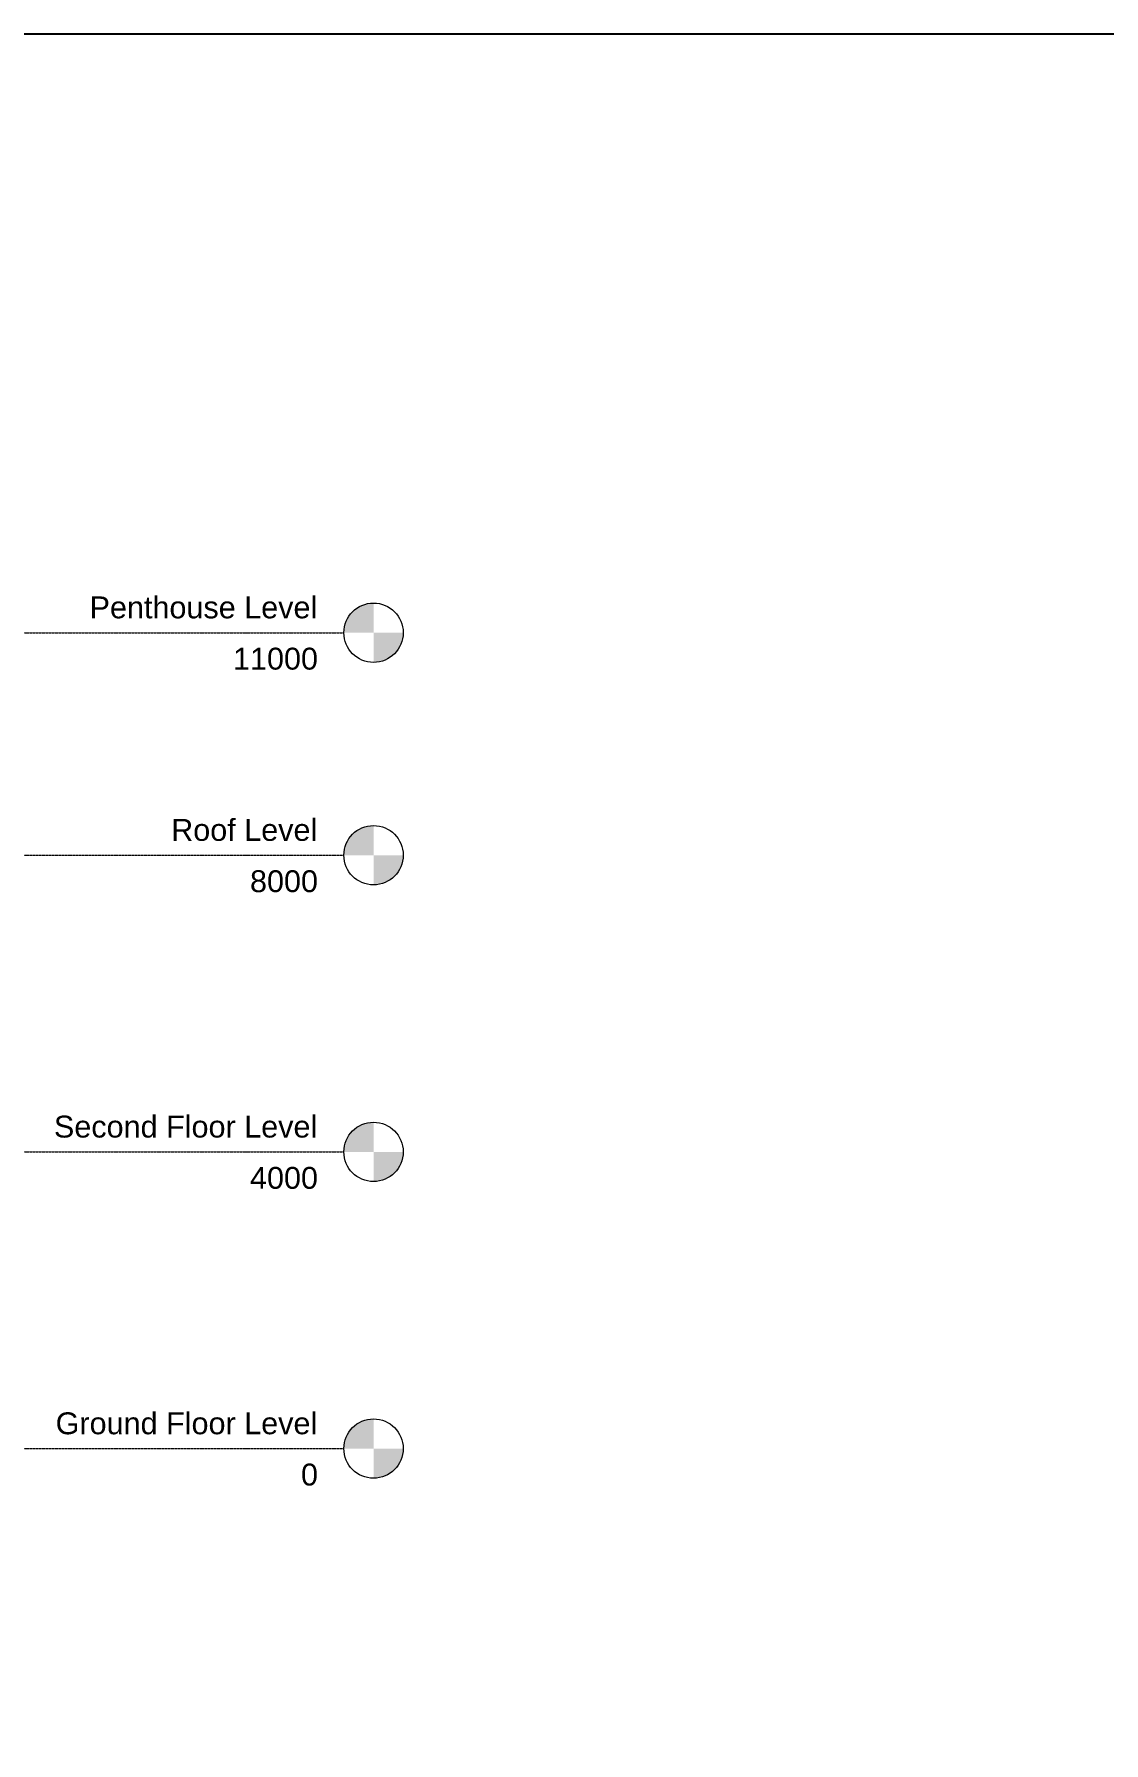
# Model space of a CAD drawing. Header units: millimetres. Extents: x -31954 to 493870, y 99509 to 604061.
# Drawn here: x 364841 to 379266, y 118151 to 141187 of the extents above; entities that cross this region are included whole.
import ezdxf

# ---------------------------------------------------------------- set-up
doc = ezdxf.new("R2010")
doc.units = ezdxf.units.MM
doc.header["$LTSCALE"] = 10
doc.linetypes.add('Center', pattern=[2, 1.25, -0.25, 0.25, -0.25])
doc.layers.add('A-FLOR-LEVL', color=6, linetype='Continuous', lineweight=9)
doc.styles.get("Standard").update_dxf_attribs({"font": 'arial.ttf', "width": 0.8})

msp = doc.modelspace()

# ---------------------------------------------------------------- hatches: boundary and pattern name
at = {"layer": 'A-FLOR-LEVL'}
h = msp.add_hatch(color=256, dxfattribs=at)
edge = h.paths.add_edge_path(flags=0)
edge.add_line((369416.9, 133118), (369016.9, 133118))
edge.add_arc((369416.9, 133118), 400, 90, 180, ccw=False)
edge.add_line((369416.9, 133518), (369416.9, 133118))
h = msp.add_hatch(color=256, dxfattribs=at)
edge = h.paths.add_edge_path(flags=0)
edge.add_line((369416.9, 132718), (369416.9, 133118))
edge.add_line((369416.9, 133118), (369816.9, 133118))
edge.add_arc((369416.9, 133118), 400, 270, 360, ccw=False)
h = msp.add_hatch(color=256, dxfattribs=at)
edge = h.paths.add_edge_path(flags=0)
edge.add_line((369416.9, 130118), (369016.9, 130118))
edge.add_arc((369416.9, 130118), 400, 90, 180, ccw=False)
edge.add_line((369416.9, 130518), (369416.9, 130118))
h = msp.add_hatch(color=256, dxfattribs=at)
edge = h.paths.add_edge_path(flags=0)
edge.add_line((369416.9, 129718), (369416.9, 130118))
edge.add_line((369416.9, 130118), (369816.9, 130118))
edge.add_arc((369416.9, 130118), 400, 270, 360, ccw=False)
h = msp.add_hatch(color=256, dxfattribs=at)
edge = h.paths.add_edge_path(flags=0)
edge.add_line((369416.9, 126118), (369016.9, 126118))
edge.add_arc((369416.9, 126118), 400, 90, 180, ccw=False)
edge.add_line((369416.9, 126518), (369416.9, 126118))
h = msp.add_hatch(color=256, dxfattribs=at)
edge = h.paths.add_edge_path(flags=0)
edge.add_line((369416.9, 125718), (369416.9, 126118))
edge.add_line((369416.9, 126118), (369816.9, 126118))
edge.add_arc((369416.9, 126118), 400, 270, 360, ccw=False)
h = msp.add_hatch(color=256, dxfattribs=at)
edge = h.paths.add_edge_path(flags=0)
edge.add_line((369416.9, 122118), (369016.9, 122118))
edge.add_arc((369416.9, 122118), 400, 90, 180, ccw=False)
edge.add_line((369416.9, 122518), (369416.9, 122118))
h = msp.add_hatch(color=256, dxfattribs=at)
edge = h.paths.add_edge_path(flags=0)
edge.add_line((369416.9, 121718), (369416.9, 122118))
edge.add_line((369416.9, 122118), (369816.9, 122118))
edge.add_arc((369416.9, 122118), 400, 270, 360, ccw=False)

# ---------------------------------------------------------------- linework, layer by layer
at = {"layer": 'A-FLOR-LEVL', "linetype": 'Center'}
for p, q in [((331137.8, 133118), (369016.9, 133118)), ((331137.8, 130118), (369016.9, 130118)), ((331137.8, 126118), (369016.9, 126118)), ((331137.8, 122118), (369016.9, 122118))]:
    msp.add_line(p, q, dxfattribs=at)
at = {"layer": 'A-FLOR-LEVL'}
for centre in [(369416.9, 133118), (369416.9, 130118), (369416.9, 126118), (369416.9, 122118)]:
    msp.add_circle(centre, 400, dxfattribs=at)
at = {"layer": 'Defpoints'}
msp.add_lwpolyline([(109289.5, 109446.5), (439620.4, 109446.5), (439620.4, 141187.1), (109289.5, 141187.1)], close=True, dxfattribs=at)

# ---------------------------------------------------------------- texts
at = {"layer": 'A-FLOR-LEVL'}
for s, height, p in [('Penthouse Level', 295.06, (365587.7, 133311.5)), ('11000', 295.06, (367521.9, 132620.3)), ('Roof Level', 295.06, (366688, 130311.5)), ('8000', 295.06, (367751.1, 129620.3)), ('Second Floor Level', 295.06, (365107, 126311.5)), ('4000', 295.06, (367751.1, 125620.3)), ('Ground Floor Level', 295.06, (365130.2, 122311.5)), ('0', 295.1, (368438.9, 121620.3))]:
    msp.add_text(s, height=height, dxfattribs=at).set_placement(p)

doc.saveas('drawing.dxf')
